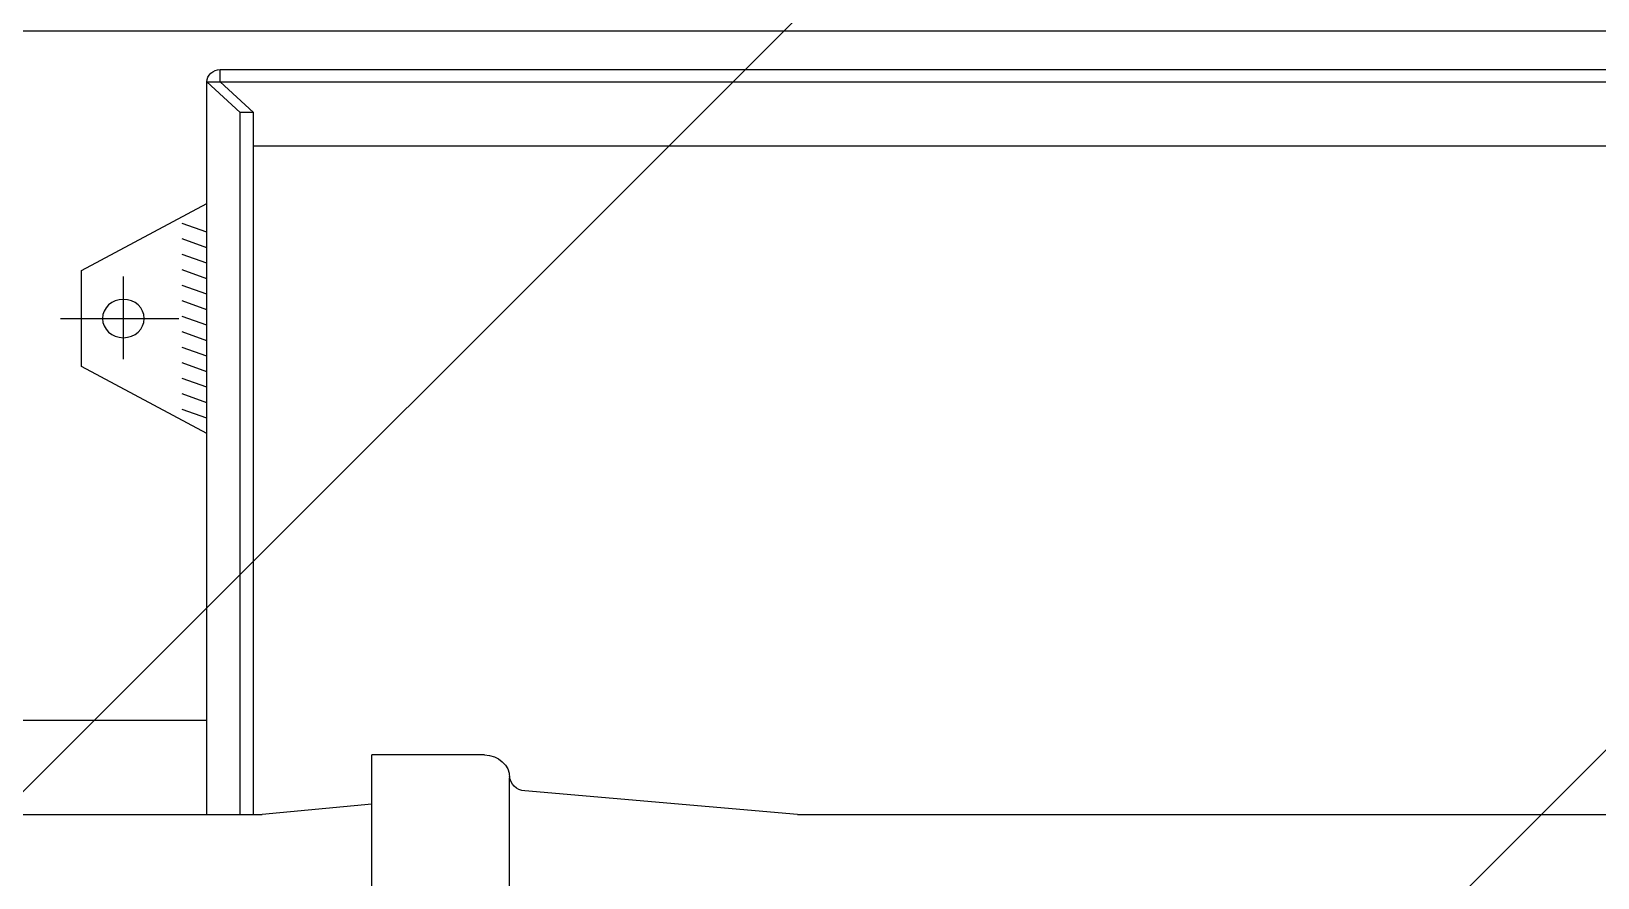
# Model space of a CAD drawing. Header units: millimetres. Extents: x -77 to 207, y -160 to 187.
# Drawn here: x -51.5757 to -51.2106, y 35.3312 to 35.5285 of the extents above; entities that cross this region are included whole.
import ezdxf
from ezdxf.xclip import XClip

# ---------------------------------------------------------------- set-up
doc = ezdxf.new("R2010")
doc.units = ezdxf.units.MM
doc.header["$LTSCALE"] = 0.1
doc.linetypes.add('X REF - ANELO INST bind$0$X REF - ANELO$0$CENTRO2', pattern=[28.575, 19.05, -3.175, 3.175, -3.175])
doc.layers.add('C01 Foil blanco', color=30, linetype='Continuous')
doc.layers.add('X REF - ANELO INST bind$0$X REF - ANELO$0$E-GENERAL', color=8, linetype='Continuous')

# ---------------------------------------------------------------- blocks, each defined once
blk = doc.blocks.new('X REF - ANELO INST bind$0$X REF - ANELO$0$grupo electrogeno')
at = {"layer": 'X REF - ANELO INST bind$0$X REF - ANELO$0$E-GENERAL'}
for p, q in [((-163.60465, 149.8813), (-163.60465, 149.81702)), ((-163.57253, 149.87594), (-163.57253, 149.82237)), ((-163.74046, 149.83086), (-163.6302, 149.83086)), ((-163.64309, 149.83085), (-163.64309, 149.66009)), ((-163.63531, 149.83085), (-163.63531, 149.66723)), ((-163.63219, 149.83085), (-163.63219, 149.66723)), ((-163.63219, 149.83085), (-163.63219, 149.67509)), ((-163.60465, 149.82851), (-163.6302, 149.83086)), ((-163.50547, 149.83086), (-163.56902, 149.82539)), ((-163.50547, 149.83086), (-163.18613, 149.83086)), ((-163.50547, 149.83086), (-163.26886, 149.83086)), ((-163.50547, 149.83086), (-163.47641, 149.83086)), ((-163.57837, 149.81702), (-163.60465, 149.81702)), ((-163.64309, 149.80901), (-163.86306, 149.80901)), ((-163.64309, 149.74205), (-163.67229, 149.72642)), ((-163.64309, 149.73851), (-163.64883, 149.73645)), ((-163.64309, 149.7349), (-163.64883, 149.73283)), ((-163.64309, 149.73129), (-163.64883, 149.72922)), ((-163.67229, 149.72642), (-163.67229, 149.7041)), ((-163.64309, 149.72767), (-163.64883, 149.72561)), ((-163.66256, 149.72477), (-163.66256, 149.70546)), ((-163.64309, 149.72406), (-163.64883, 149.72199)), ((-163.64309, 149.72044), (-163.64883, 149.71838)), ((-163.64309, 149.71683), (-163.64883, 149.71476)), ((-163.64309, 149.71321), (-163.64883, 149.71115)), ((-163.64309, 149.7096), (-163.64883, 149.70753)), ((-163.67229, 149.7041), (-163.64309, 149.68848)), ((-163.64309, 149.70599), (-163.64883, 149.70392)), ((-163.64309, 149.70237), (-163.64883, 149.70031)), ((-163.64309, 149.69876), (-163.64883, 149.69669)), ((-163.64309, 149.69514), (-163.64883, 149.69308)), ((-163.16987, 149.67509), (-163.63219, 149.67509)), ((-163.64309, 149.6601), (-163.63531, 149.66724)), ((-163.63998, 149.66009), (-163.63219, 149.66723)), ((-163.63219, 149.66723), (-163.63531, 149.66723)), ((-163.64309, 149.66009), (-163.09805, 149.66009)), ((-163.63998, 149.66009), (-163.63998, 149.65723)), ((-163.63998, 149.65723), (-163.09805, 149.65723)), ((-161.87655, 149.6483), (-164.79645, 149.6483))]:
    blk.add_line(p, q, dxfattribs=at)
at = {"layer": 'X REF - ANELO INST bind$0$X REF - ANELO$0$E-GENERAL', "linetype": 'X REF - ANELO INST bind$0$X REF - ANELO$0$CENTRO2'}
blk.add_line((-163.67718, 149.71526), (-163.6496, 149.71526), dxfattribs=at)
at = {"layer": 'X REF - ANELO INST bind$0$X REF - ANELO$0$E-GENERAL'}
for centre, major_axis, start_param, end_param in [((-163.56865, 149.82183), (0.00389, 0), 1.664273, 3.081189), ((-163.57837, 149.82237), (0.00584, 0), 4.712389, 6.283185), ((-163.66256, 149.71526), (0.00487, 0), 3.141593, 9.424778), ((-163.63998, 149.66009), (-0.00311, 0), 0, 1.570796)]:
    blk.add_ellipse(centre, major_axis=major_axis, ratio=0.91735, start_param=start_param, end_param=end_param, dxfattribs=at)
blk = doc.blocks.new('X REF - ANELO INST bind$0$X REF - ANELO$0$A$C1F186A80')
at = {"xscale": -1, "rotation": 180}
blk.add_blockref('X REF - ANELO INST bind$0$X REF - ANELO$0$grupo electrogeno', (165.30672, 151.35615), dxfattribs=at)
blk = doc.blocks.new('X REF - ANELO INST bind$0$X REF - ANELO')
blk.add_blockref('X REF - ANELO INST bind$0$X REF - ANELO$0$A$C1F186A80', (-53.1984, 33.82066))
blk = doc.blocks.new('X REF - ANELO INST bind')
ref = blk.add_blockref('X REF - ANELO INST bind$0$X REF - ANELO', (0, 0))
XClip(ref).set_block_clipping_path([(-76.9680737415, -24.7711317477), (92.9860355418, 61.1669630168)])

msp = doc.modelspace()

# ---------------------------------------------------------------- hatches: boundary and pattern name
at = {"layer": 'C01 Foil blanco'}
h = msp.add_hatch(dxfattribs=at)
h.set_pattern_fill('ANSI31', color=256, scale=0.08, style=0)
h.paths.add_polyline_path([(-44.75879, 37.43658), (-44.75879, 41.58806), (-53.19843, 41.58801), (-53.19843, 33.67851), (-49.10586, 33.67851), (-49.10467, 37.43657)])
h = msp.add_hatch(dxfattribs=at)
h.set_pattern_fill('ANSI31', color=256, scale=0.08, style=0)
edge = h.paths.add_edge_path()
edge.add_line((-49.02141, 4.58487), (-49.02141, 14.56085))
edge.add_line((-49.02141, 14.56085), (-53.1984, 14.56085))
edge.add_line((-53.1984, 14.56085), (-53.1984, 16.71429))
edge.add_line((-53.1984, 16.71429), (-49.02145, 16.71429))
edge.add_line((-49.02145, 16.71429), (-49.02145, 37.38051))
edge.add_line((-49.02145, 37.38051), (-26.4226, 37.38051))
edge.add_line((-26.4226, 37.38051), (-26.4226, 33.42657))
edge.add_line((-26.4226, 33.42657), (-29.12064, 33.42657))
edge.add_line((-29.12064, 33.42657), (-29.12064, 29.24522))
edge.add_line((-29.12064, 29.24522), (-42.67707, 29.24523))
edge.add_line((-42.67707, 29.24523), (-42.67641, 4.58487))
edge.add_line((-42.67641, 4.58487), (-49.02141, 4.58502))

# ---------------------------------------------------------------- block references
msp.add_blockref('X REF - ANELO INST bind', (0, 0))

doc.saveas('drawing.dxf')
